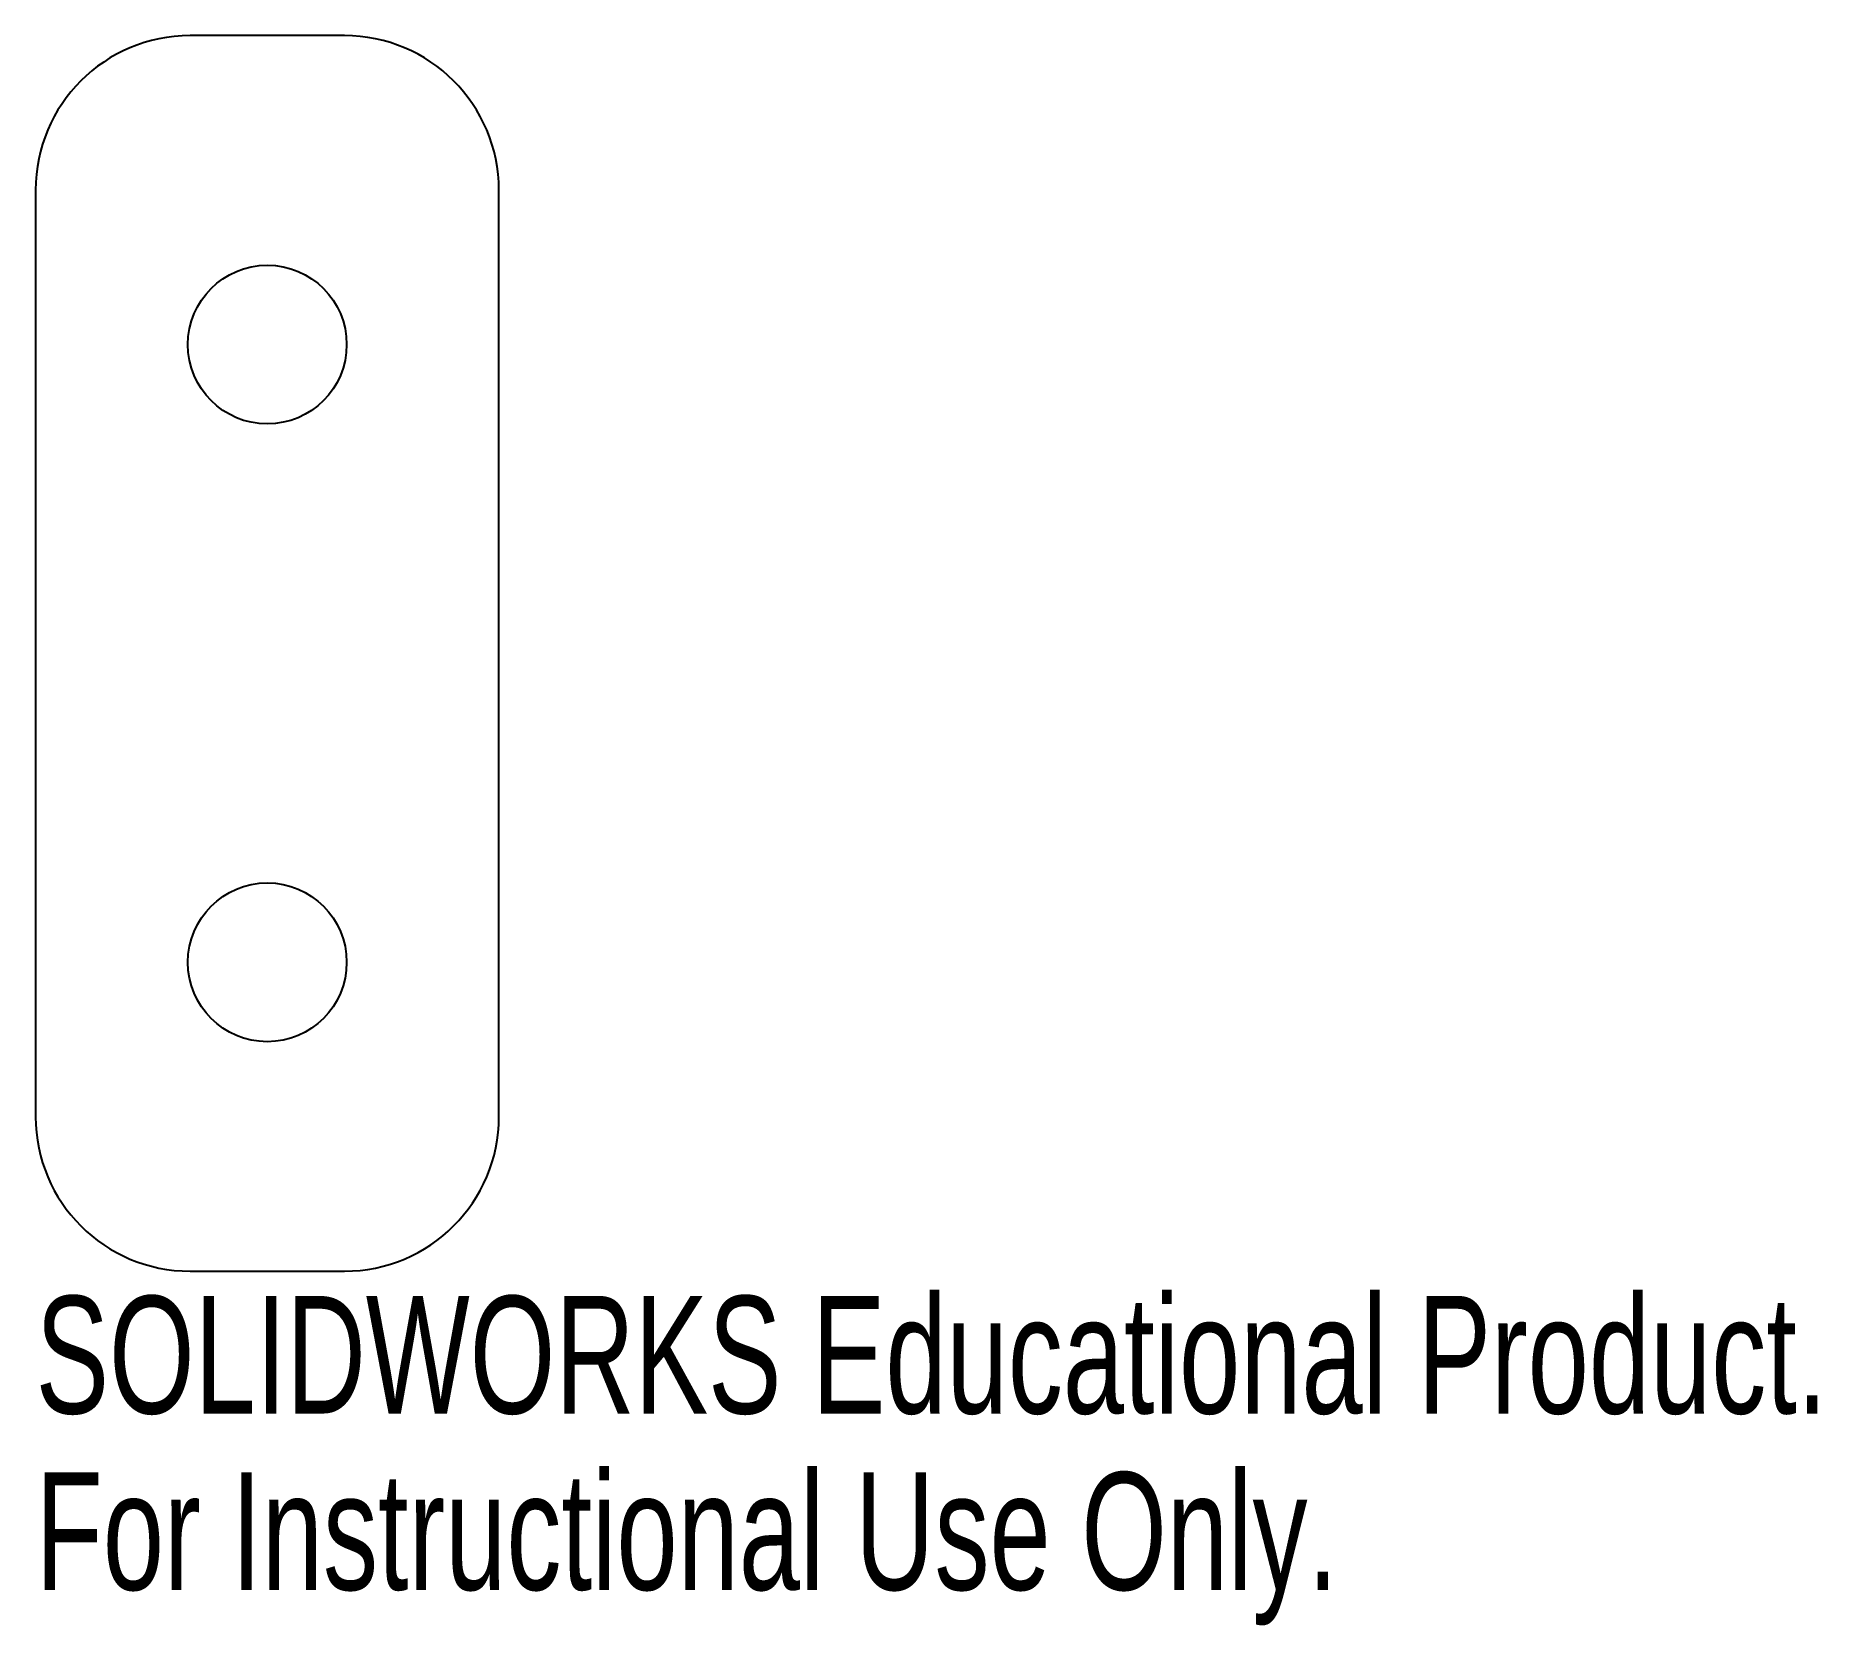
# Model space of a CAD drawing. Header units: inches. Extents: x -0.38 to 2.51, y -1.57 to 1.
import ezdxf

# ---------------------------------------------------------------- set-up
doc = ezdxf.new("R2010")
doc.units = ezdxf.units.IN
doc.header["$MEASUREMENT"] = 0
doc.styles.add('SLDTEXTSTYLE0', font='TXT', dxfattribs={"width": 0.7})

msp = doc.modelspace()

# ---------------------------------------------------------------- linework, layer by layer
at = {"color": 7, "linetype": 'Continuous', "lineweight": 25}
for p, q in [((0.125, 1), (-0.125, 1)), ((-0.375, 0.75), (-0.375, -0.75)), ((0.375, -0.75), (0.375, 0.75)), ((-0.125, -1), (0.125, -1))]:
    msp.add_line(p, q, dxfattribs=at)
for centre in [(0, 0.5), (0, -0.5)]:
    msp.add_circle(centre, 0.1285, dxfattribs=at)
for centre, start, end in [((-0.125, 0.75), 90, 180), ((0.125, 0.75), 0, 90), ((-0.125, -0.75), 180, 270), ((0.125, -0.75), 270, 0)]:
    msp.add_arc(centre, 0.25, start, end, dxfattribs=at)

# ---------------------------------------------------------------- texts
at = {"color": 7, "linetype": 'Continuous', "char_height": 0.1903, "attachment_point": 1, "style": 'SLDTEXTSTYLE0'}
for s, insert in [('SOLIDWORKS Educational Product.', (-0.375, -1.0401)), ('For Instructional Use Only.', (-0.375, -1.3256))]:
    msp.add_mtext(s, dxfattribs=dict(at, insert=insert))

doc.saveas('drawing.dxf')
